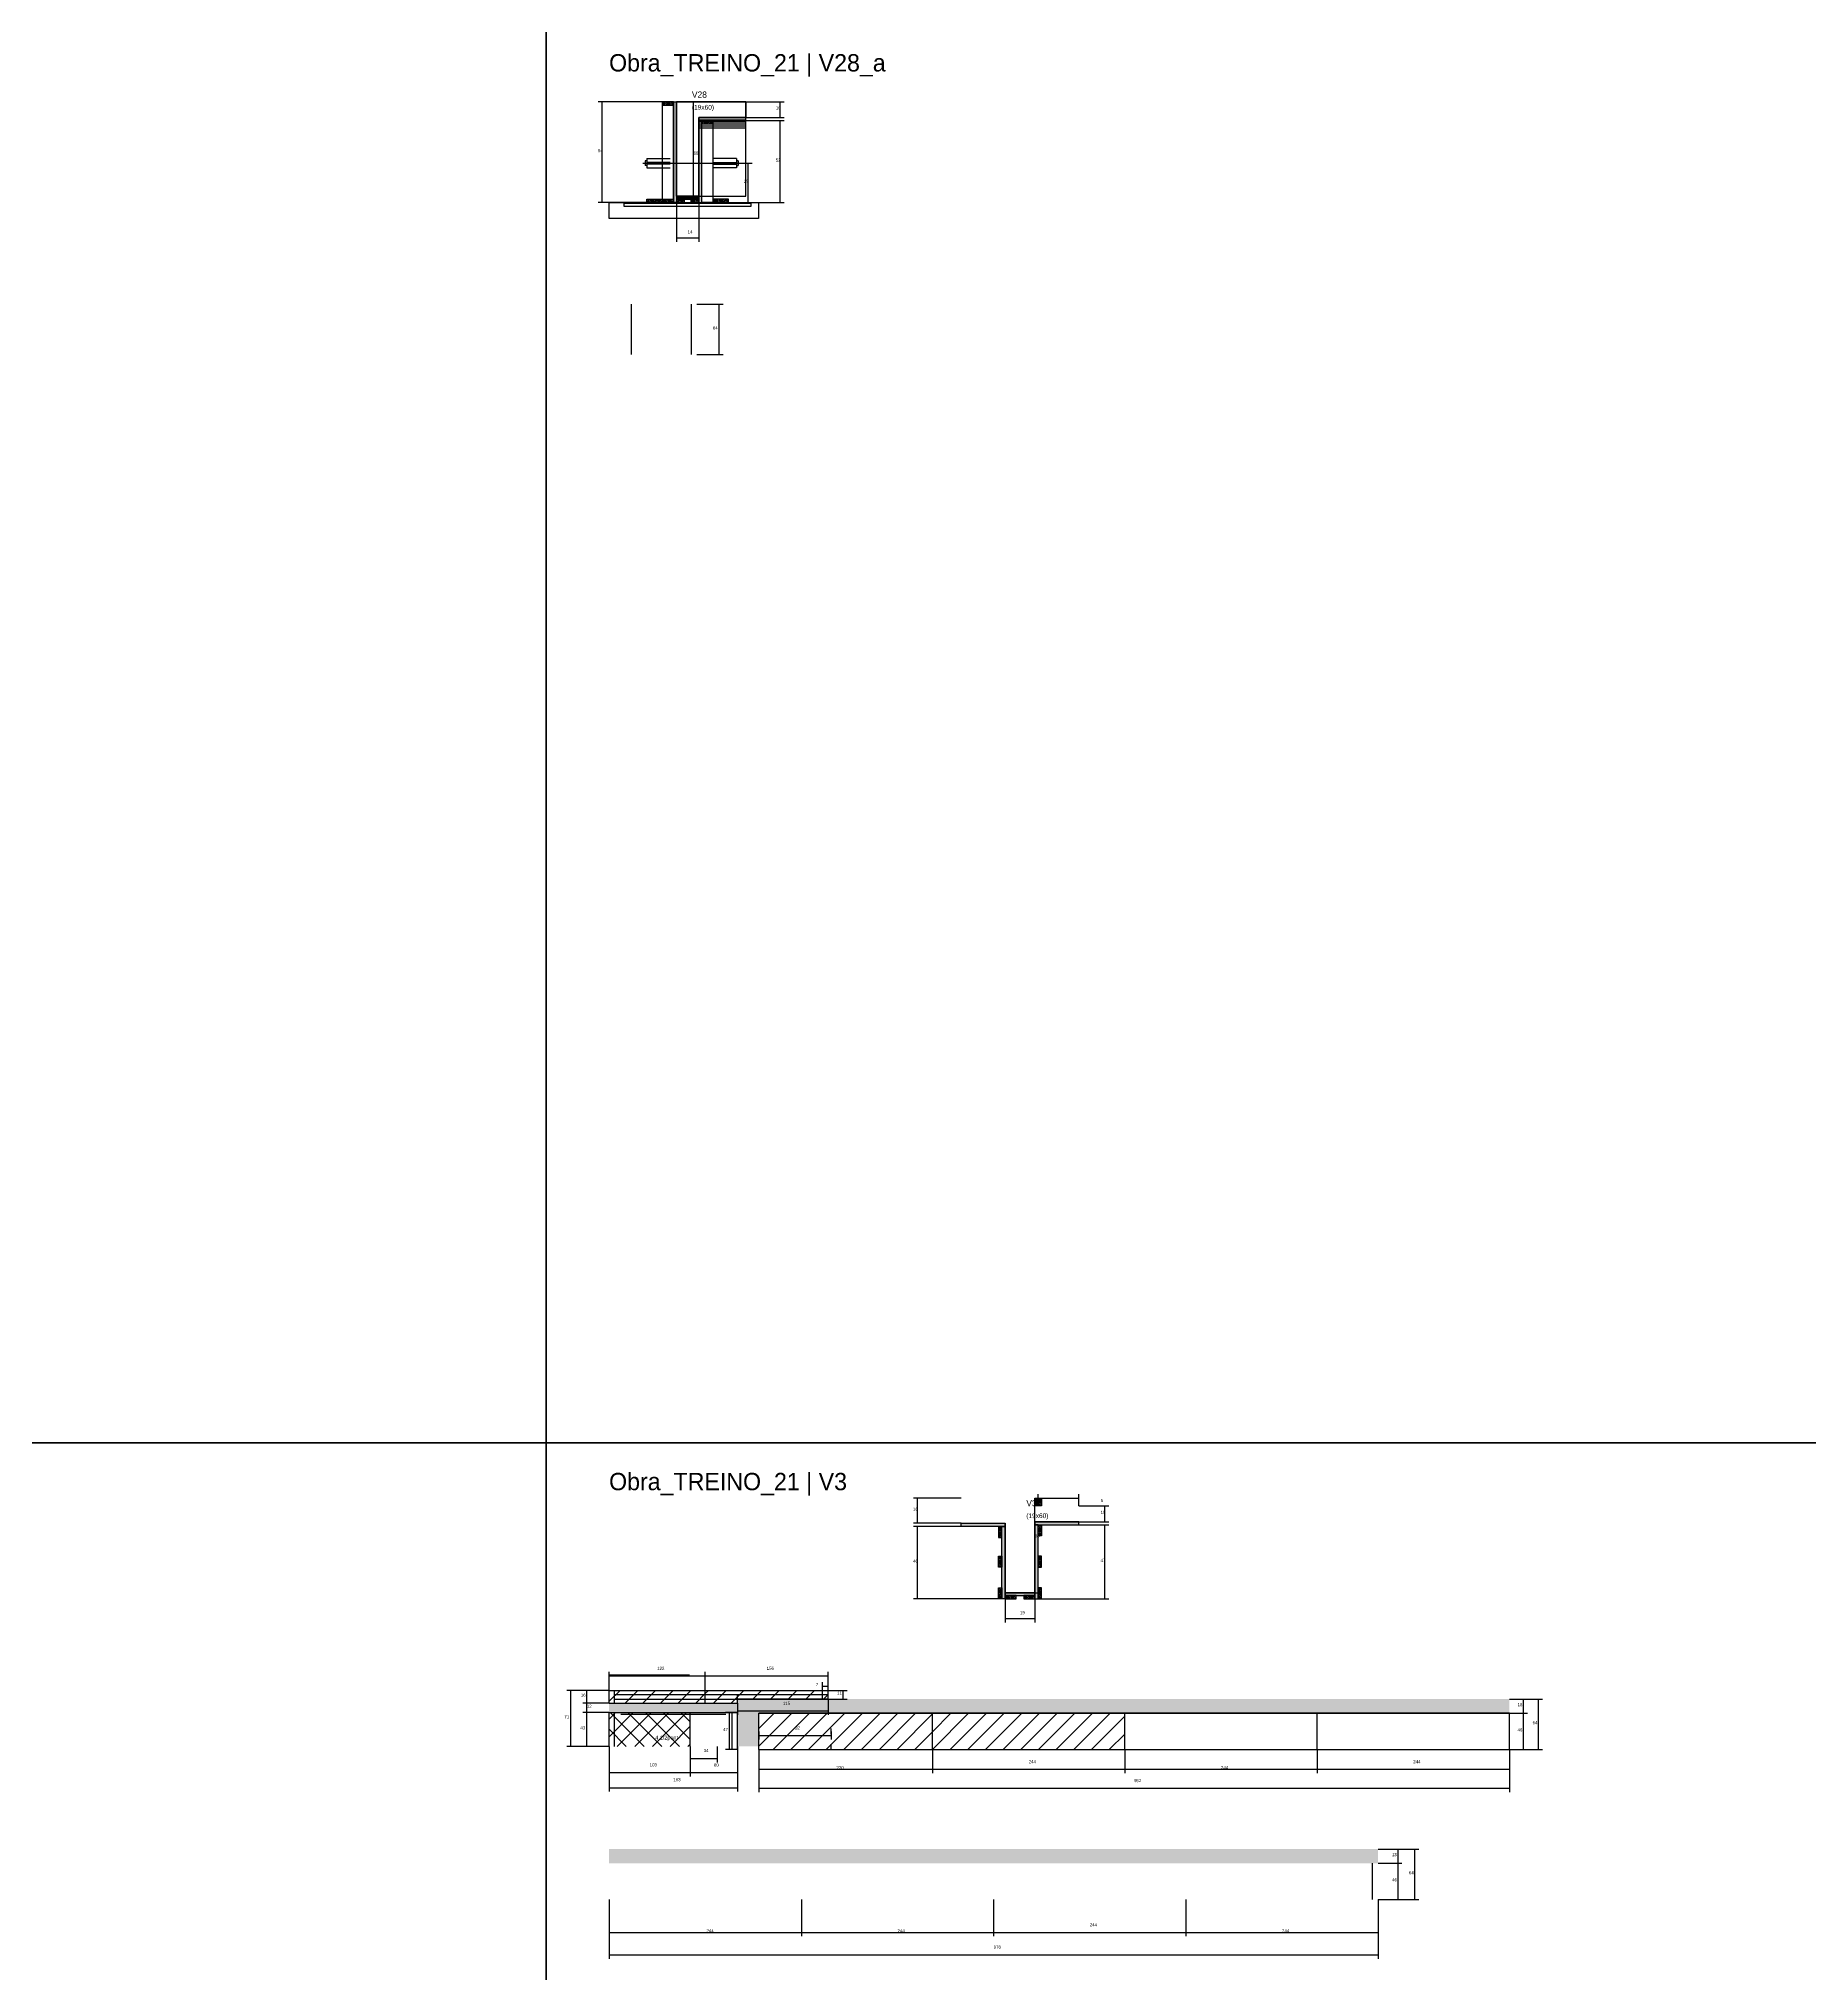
# Model space of a CAD drawing. Header units: metres. Extents: x -41 to 34840, y -36000 to 1848.
# Drawn here: x 28356 to 30603, y -22273 to -19818 of the extents above; entities that cross this region are included whole.
import ezdxf

# ---------------------------------------------------------------- set-up
doc = ezdxf.new("R2010")
doc.units = ezdxf.units.M
for name, color, linetype in [('barrote', 126, 'Continuous'), ('CELL_BORDER', 8, 'Continuous'), ('CONCRETO', 251, 'Continuous'), ('COTA', 4, 'Continuous'), ('Cota Seção (2x)', 4, 'Continuous'), ('Hachura', 253, 'Continuous'), ('LABEL_ID', 3, 'Continuous'), ('Madeira', 126, 'Continuous'), ('NOMENCLATURA', 7, 'Continuous'), ('Painéis', 200, 'Continuous'), ('SARR_2.2x7', 40, 'Continuous'), ('SARR_EDITAR', 141, 'Continuous'), ('SCO-___-LAJ', 4, 'Continuous'), ('TENSOR', 2, 'Continuous'), ('Texto Seção', 7, 'Continuous')]:
    doc.layers.add(name, color=color, linetype=linetype)

msp = doc.modelspace()

# ---------------------------------------------------------------- hatches: boundary and pattern name
at = {"layer": 'COTA'}
h = msp.add_hatch(dxfattribs=at)
h.set_pattern_fill('AR-CONC', scale=0.03)
h.paths.add_polyline_path([(29270, -21943), (29734.5, -21943), (30222.5, -21943), (30222.5, -21925), (29734.5, -21925), (29346.5, -21925), (29243, -21925), (29243, -21930), (29080, -21930), (29080, -21942), (29243, -21942), (29243, -21985), (29270, -21985)])
h = msp.add_hatch(dxfattribs=at)
h.set_pattern_fill('AR-CONC', scale=0.03)
h.paths.add_polyline_path([(30056, -22133.3), (30056, -22115.3), (29080, -22115.3), (29080, -22133.3)])
at = {"layer": 'Hachura'}
h = msp.add_hatch(dxfattribs=at)
h.set_pattern_fill('ANSI31', scale=0.5)
h.paths.add_polyline_path([(29147.7, -19898.4), (29147.7, -19902.8), (29147.7, -19902.8), (29161.7, -19902.8), (29161.7, -19902.8), (29161.7, -19898.4), (29161.7, -19898.4), (29147.7, -19898.4)])
h = msp.add_hatch(color=8, dxfattribs=at)
h.dxf.hatch_style = 1
h.paths.add_polyline_path([(29161.7, -19898.4), (29165.7, -19898.4), (29165.7, -19898.4), (29165.7, -20026.4), (29165.7, -20026.4), (29161.7, -20026.4), (29161.7, -20026.4), (29161.7, -19898.4)])
h = msp.add_hatch(color=8, dxfattribs=at)
h.dxf.hatch_style = 1
h.paths.add_polyline_path([(29253.7, -19922.4), (29253.7, -19918.4), (29253.7, -19918.4), (29193.7, -19918.4), (29193.7, -19918.4), (29193.7, -19922.4), (29193.7, -19922.4), (29253.7, -19922.4)])
h = msp.add_hatch(color=8, dxfattribs=at)
h.dxf.hatch_style = 1
h.paths.add_polyline_path([(29197.7, -19926.4), (29193.7, -19926.4), (29193.7, -19926.4), (29193.7, -20026.4), (29193.7, -20026.4), (29197.7, -20026.4), (29197.7, -20026.4), (29197.7, -19926.4)])
h = msp.add_hatch(dxfattribs=at)
h.set_pattern_fill('ANSI31', scale=0.5)
h.paths.add_polyline_path([(29211.7, -19922.4), (29211.7, -19926.8), (29211.7, -19926.8), (29197.7, -19926.8), (29197.7, -19926.8), (29197.7, -19922.4), (29197.7, -19922.4), (29211.7, -19922.4)])
h = msp.add_hatch(dxfattribs=at)
h.set_pattern_fill('ANSI31', scale=0.5)
h.paths.add_polyline_path([(29127.7, -20026.4), (29127.7, -20022), (29127.7, -20022), (29147.7, -20022), (29147.7, -20022), (29147.7, -20026.4), (29147.7, -20026.4), (29127.7, -20026.4)])
h = msp.add_hatch(dxfattribs=at)
h.set_pattern_fill('ANSI31', scale=0.5)
h.paths.add_polyline_path([(29147.7, -20026.4), (29147.7, -20022), (29147.7, -20022), (29161.7, -20022), (29161.7, -20022), (29161.7, -20026.4), (29161.7, -20026.4), (29147.7, -20026.4)])
h = msp.add_hatch(color=8, dxfattribs=at)
h.dxf.hatch_style = 1
h.paths.add_polyline_path([(29193.7, -20022), (29193.7, -20018.4), (29193.7, -20018.4), (29165.7, -20018.4), (29165.7, -20018.4), (29165.7, -20022), (29165.7, -20022), (29193.7, -20022)])
h = msp.add_hatch(dxfattribs=at)
h.set_pattern_fill('ANSI31', scale=0.5)
h.paths.add_polyline_path([(29175.7, -20026.4), (29175.7, -20022), (29175.7, -20022), (29165.7, -20022), (29165.7, -20022), (29165.7, -20026.4), (29165.7, -20026.4), (29175.7, -20026.4)])
h = msp.add_hatch(dxfattribs=at)
h.set_pattern_fill('ANSI31', scale=0.5)
h.paths.add_polyline_path([(29193.7, -20026.4), (29193.7, -20022), (29193.7, -20022), (29183.7, -20022), (29183.7, -20022), (29183.7, -20026.4), (29183.7, -20026.4), (29193.7, -20026.4)])
h = msp.add_hatch(dxfattribs=at)
h.set_pattern_fill('ANSI31', scale=0.5)
h.paths.add_polyline_path([(29231.7, -20026.4), (29231.7, -20022), (29231.7, -20022), (29211.7, -20022), (29211.7, -20022), (29211.7, -20026.4), (29211.7, -20026.4), (29231.7, -20026.4)])
h = msp.add_hatch(color=8, dxfattribs=at)
h.dxf.hatch_style = 1
h.paths.add_polyline_path([(29620.5, -21670), (29624.5, -21670), (29624.5, -21670), (29624.5, -21680), (29624.5, -21680), (29620.5, -21680), (29620.5, -21680), (29620.5, -21670)])
h = msp.add_hatch(dxfattribs=at)
h.set_pattern_fill('ANSI31', scale=0.5)
h.paths.add_polyline_path([(29624.5, -21670), (29628.9, -21670), (29628.9, -21670), (29628.9, -21680), (29628.9, -21680), (29624.5, -21680), (29624.5, -21680), (29624.5, -21670)])
h = msp.add_hatch(color=8, dxfattribs=at)
h.dxf.hatch_style = 1
h.paths.add_polyline_path([(29526.9, -21706), (29526.9, -21702), (29526.9, -21702), (29582.5, -21702), (29582.5, -21702), (29582.5, -21706), (29582.5, -21706), (29526.9, -21706)])
h = msp.add_hatch(dxfattribs=at)
h.set_pattern_fill('ANSI31', scale=0.5)
h.paths.add_polyline_path([(29578.5, -21706), (29574.1, -21706), (29574.1, -21706), (29574.1, -21720), (29574.1, -21720), (29578.5, -21720), (29578.5, -21720), (29578.5, -21706)])
h = msp.add_hatch(color=8, dxfattribs=at)
h.dxf.hatch_style = 1
h.paths.add_polyline_path([(29578.5, -21706), (29582.5, -21706), (29582.5, -21706), (29582.5, -21798), (29582.5, -21798), (29578.5, -21798), (29578.5, -21798), (29578.5, -21706)])
h = msp.add_hatch(color=8, dxfattribs=at)
h.dxf.hatch_style = 1
h.paths.add_polyline_path([(29676.1, -21704), (29676.1, -21700), (29676.1, -21700), (29620.5, -21700), (29620.5, -21700), (29620.5, -21704), (29620.5, -21704), (29676.1, -21704)])
h = msp.add_hatch(color=8, dxfattribs=at)
h.dxf.hatch_style = 1
h.paths.add_polyline_path([(29624.5, -21704), (29620.5, -21704), (29620.5, -21704), (29620.5, -21798), (29620.5, -21798), (29624.5, -21798), (29624.5, -21798), (29624.5, -21704)])
h = msp.add_hatch(dxfattribs=at)
h.set_pattern_fill('ANSI31', scale=0.5)
h.paths.add_polyline_path([(29624.5, -21704), (29628.9, -21704), (29628.9, -21704), (29628.9, -21718), (29628.9, -21718), (29624.5, -21718), (29624.5, -21718), (29624.5, -21704)])
h = msp.add_hatch(dxfattribs=at)
h.set_pattern_fill('ANSI31', scale=0.5)
h.paths.add_polyline_path([(29578.5, -21757.5), (29574.1, -21757.5), (29574.1, -21757.5), (29574.1, -21743.5), (29574.1, -21743.5), (29578.5, -21743.5), (29578.5, -21743.5), (29578.5, -21757.5)])
h = msp.add_hatch(dxfattribs=at)
h.set_pattern_fill('ANSI31', scale=0.5)
h.paths.add_polyline_path([(29624.5, -21757.5), (29628.9, -21757.5), (29628.9, -21757.5), (29628.9, -21743.5), (29628.9, -21743.5), (29624.5, -21743.5), (29624.5, -21743.5), (29624.5, -21757.5)])
h = msp.add_hatch(dxfattribs=at)
h.set_pattern_fill('ANSI31', scale=0.5)
h.paths.add_polyline_path([(29578.5, -21798), (29574.1, -21798), (29574.1, -21798), (29574.1, -21784), (29574.1, -21784), (29578.5, -21784), (29578.5, -21784), (29578.5, -21798)])
h = msp.add_hatch(color=8, dxfattribs=at)
h.dxf.hatch_style = 1
h.paths.add_polyline_path([(29620.5, -21793.6), (29620.5, -21790), (29620.5, -21790), (29582.5, -21790), (29582.5, -21790), (29582.5, -21793.6), (29582.5, -21793.6), (29620.5, -21793.6)])
h = msp.add_hatch(dxfattribs=at)
h.set_pattern_fill('ANSI31', scale=0.5)
h.paths.add_polyline_path([(29596.5, -21798), (29596.5, -21793.6), (29596.5, -21793.6), (29582.5, -21793.6), (29582.5, -21793.6), (29582.5, -21798), (29582.5, -21798), (29596.5, -21798)])
h = msp.add_hatch(dxfattribs=at)
h.set_pattern_fill('ANSI31', scale=0.5)
h.paths.add_polyline_path([(29620.5, -21798), (29620.5, -21793.6), (29620.5, -21793.6), (29606.5, -21793.6), (29606.5, -21793.6), (29606.5, -21798), (29606.5, -21798), (29620.5, -21798)])
h = msp.add_hatch(dxfattribs=at)
h.set_pattern_fill('ANSI31', scale=0.5)
h.paths.add_polyline_path([(29624.5, -21798), (29628.9, -21798), (29628.9, -21798), (29628.9, -21784), (29628.9, -21784), (29624.5, -21784), (29624.5, -21784), (29624.5, -21798)])
h = msp.add_hatch(dxfattribs=at)
h.set_pattern_fill('ANSI31', scale=5)
h.paths.add_polyline_path([(29080, -21914), (29080, -21930), (29202, -21930), (29202, -21914)])
h = msp.add_hatch(dxfattribs=at)
h.set_pattern_fill('ANSI31', scale=5)
h.paths.add_polyline_path([(29243, -21930), (29243, -21925), (29358, -21925), (29358, -21914), (29202, -21914), (29202, -21930)])
h = msp.add_hatch(dxfattribs=at)
h.set_pattern_fill('ANSI31', scale=5)
h.paths.add_polyline_path([(29080, -21942), (29080, -21985), (29183, -21985), (29183, -21942)])
h = msp.add_hatch(dxfattribs=at)
h.set_pattern_fill('ANSI37', scale=5)
h.paths.add_polyline_path([(29183, -21985), (29183, -21942), (29080, -21942), (29080, -21985)])
h = msp.add_hatch(dxfattribs=at)
h.set_pattern_fill('ANSI31', scale=5)
h.paths.add_polyline_path([(29270, -21943), (29270, -21989), (29490.5, -21989), (29490.5, -21943)])
h = msp.add_hatch(dxfattribs=at)
h.set_pattern_fill('ANSI31', scale=5)
h.paths.add_polyline_path([(29490.5, -21943), (29490.5, -21989), (29734.5, -21989), (29734.5, -21943)])

# ---------------------------------------------------------------- linework, layer by layer
for p, q in [((29125.7, -19973.4), (29125.7, -19979.4)), ((29127.7, -19973.4), (29125.7, -19973.4)), ((29127.7, -19979.4), (29125.7, -19979.4)), ((29127.7, -19970.4), (29127.7, -19982.4)), ((29127.7, -19970.4), (29157.7, -19970.4)), ((29157.7, -19975.4), (29127.7, -19975.4)), ((29157.7, -19977.4), (29127.7, -19977.4)), ((29241.7, -19970.4), (29211.7, -19970.4)), ((29211.7, -19975.4), (29241.7, -19975.4)), ((29211.7, -19977.4), (29241.7, -19977.4)), ((29241.7, -19970.4), (29241.7, -19982.4)), ((29243.7, -19973.4), (29241.7, -19973.4)), ((29241.7, -19979.4), (29243.7, -19979.4)), ((29243.7, -19973.4), (29243.7, -19979.4)), ((29127.7, -19982.4), (29157.7, -19982.4)), ((29241.7, -19982.4), (29211.7, -19982.4))]:
    msp.add_line(p, q)
at = {"layer": 'barrote'}
msp.add_lwpolyline([(29269.5, -20046.4), (29080, -20046.4), (29080, -20026.4), (29269.5, -20026.4)], close=True, dxfattribs=at)
at = {"layer": 'CELL_BORDER'}
for points in [[(26100, -21600), (29000, -21600), (29000, -19800), (26100, -19800)], [(29000, -21600), (31900, -21600), (31900, -19800), (29000, -19800)], [(26100, -23400), (29000, -23400), (29000, -21600), (26100, -21600)], [(29000, -23400), (31900, -23400), (31900, -21600), (29000, -21600)]]:
    msp.add_lwpolyline(points, close=True, dxfattribs=at)
at = {"layer": 'CONCRETO'}
for points in [[(29165.7, -19918.4), (29165.7, -19898.4), (29253.7, -19898.4), (29253.7, -19918.4), (29193.7, -19918.4), (29193.7, -20018.4), (29165.7, -20018.4), (29165.7, -19918.4)], [(29165.7, -20018.4), (29253.7, -20018.4), (29253.7, -19898.4), (29165.7, -19898.4)]]:
    msp.add_lwpolyline(points, close=True, dxfattribs=at)
at = {"layer": 'COTA'}
for p, q in [((29147.7, -19898.4), (29066.2, -19898.4)), ((29071.2, -20026.4), (29071.2, -19898.4)), ((29253.7, -19898.4), (29302.1, -19898.4)), ((29297.1, -19918.4), (29297.1, -19898.4)), ((29253.7, -19918.4), (29302.1, -19918.4)), ((29253.7, -19922.4), (29302.1, -19922.4)), ((29297.1, -20026.4), (29297.1, -19922.4)), ((29247, -19976.4), (29261.5, -19976.4)), ((29256.5, -20026.4), (29256.5, -19976.4)), ((29127.7, -20026.4), (29066.2, -20026.4)), ((29165.7, -20026.4), (29165.7, -20076.1)), ((29193.7, -20026.4), (29193.7, -20076.1)), ((29231.7, -20026.4), (29302.1, -20026.4)), ((29231.7, -20026.4), (29261.5, -20026.4)), ((29165.7, -20071.1), (29193.7, -20071.1)), ((29191.5, -20155.3), (29224.8, -20155.3)), ((29219.8, -20219.3), (29219.8, -20155.3)), ((29191.5, -20219.3), (29224.8, -20219.3)), ((29526.9, -21670), (29466.2, -21670)), ((29471.2, -21702), (29471.2, -21670)), ((29624.5, -21670), (29624.5, -21665)), ((29624.5, -21670), (29676.1, -21670)), ((29676.1, -21680), (29676.1, -21665)), ((29676.1, -21680), (29714.3, -21680)), ((29709.3, -21700), (29709.3, -21680)), ((29526.9, -21702), (29466.2, -21702)), ((29526.9, -21706), (29466.2, -21706)), ((29471.2, -21798), (29471.2, -21706)), ((29676.1, -21700), (29714.3, -21700)), ((29676.1, -21704), (29714.3, -21704)), ((29709.3, -21798), (29709.3, -21704)), ((29574.1, -21798), (29466.2, -21798)), ((29582.5, -21798), (29582.5, -21827.8)), ((29620.5, -21798), (29620.5, -21827.8)), ((29628.9, -21798), (29714.3, -21798)), ((29582.5, -21822.8), (29620.5, -21822.8)), ((29080, -21914), (29080, -21890.5)), ((29202, -21914), (29202, -21890.5)), ((29202, -21914), (29202, -21890.5)), ((29358, -21914), (29358, -21890.5)), ((29080, -21914), (29026.3, -21914)), ((29031.3, -21985), (29031.3, -21914)), ((29080, -21914), (29046.7, -21914)), ((29051.7, -21930), (29051.7, -21914)), ((29080, -21895.5), (29202, -21895.5)), ((29202, -21895.5), (29358, -21895.5)), ((29351, -21914), (29351, -21903.6)), ((29351, -21908.6), (29358, -21908.6)), ((29358, -21914), (29358, -21903.6)), ((29358, -21914), (29382, -21914)), ((29377, -21925), (29377, -21914)), ((29080, -21930), (29046.7, -21930)), ((29080, -21930), (29046.7, -21930)), ((29080, -21942), (29046.7, -21942)), ((29080, -21942), (29046.7, -21942)), ((29051.7, -21942), (29051.7, -21930)), ((29051.7, -21985), (29051.7, -21942)), ((29243, -21942), (29227.9, -21942)), ((29232.9, -21989), (29232.9, -21942)), ((29243, -21930), (29243, -21945)), ((29243, -21940), (29358, -21940)), ((29358, -21925), (29358, -21945)), ((29358, -21925), (29382, -21925)), ((30222.5, -21925), (30245.5, -21925)), ((30222.5, -21925), (30264.6, -21925)), ((30222.5, -21943), (30245.5, -21943)), ((30222.5, -21943), (30245.5, -21943)), ((30240.5, -21943), (30240.5, -21925)), ((30240.5, -21989), (30240.5, -21943)), ((30259.6, -21989), (30259.6, -21925)), ((29270, -21966), (29270, -21976.3)), ((29362, -21966), (29362, -21976.3)), ((29080, -21985), (29026.3, -21985)), ((29080, -21985), (29046.7, -21985)), ((29080, -21985), (29080, -22042.4)), ((29080, -21985), (29080, -22023.1)), ((29183, -21985), (29183, -22023.1)), ((29183, -21985), (29183, -22023.1)), ((29183, -21985.3), (29183, -22005.5)), ((29217, -21985.3), (29217, -22005.5)), ((29243, -21989), (29227.9, -21989)), ((29243, -21985), (29243, -22042.4)), ((29243, -21989), (29243, -22023.1)), ((29270, -21971.3), (29362, -21971.3)), ((29270, -21989), (29270, -22019.1)), ((29270, -21989), (29270, -22043)), ((29490.5, -21989), (29490.5, -22019.1)), ((29490.5, -21989), (29490.5, -22019.1)), ((29734.5, -21989), (29734.5, -22019.1)), ((29734.5, -21989), (29734.5, -22019.1)), ((29978.5, -21989), (29978.5, -22019.1)), ((29978.5, -21989), (29978.5, -22019.1)), ((30222.5, -21989), (30222.5, -22019.1)), ((30222.5, -21989), (30222.5, -22043)), ((30222.5, -21989), (30245.5, -21989)), ((30222.5, -21989), (30264.6, -21989)), ((29183, -22000.5), (29217, -22000.5)), ((29270, -22014.1), (29490.5, -22014.1)), ((29490.5, -22014.1), (29734.5, -22014.1)), ((29734.5, -22014.1), (29978.5, -22014.1)), ((29978.5, -22014.1), (30222.5, -22014.1)), ((29080, -22018.1), (29183, -22018.1)), ((29080, -22037.4), (29243, -22037.4)), ((29183, -22018.1), (29243, -22018.1)), ((29270, -22038), (30222.5, -22038)), ((30056, -22115.3), (30086.2, -22115.3)), ((30056, -22115.3), (30107.6, -22115.3)), ((30056, -22133.3), (30086.2, -22133.3)), ((30056, -22133.3), (30086.2, -22133.3)), ((30081.2, -22133.3), (30081.2, -22115.3)), ((30081.2, -22179.3), (30081.2, -22133.3)), ((30102.6, -22179.3), (30102.6, -22115.3)), ((29080, -22179.3), (29080, -22226)), ((29080, -22179.3), (29080, -22254.4)), ((29324, -22179.3), (29324, -22226)), ((29324, -22179.3), (29324, -22226)), ((29568, -22179.3), (29568, -22226)), ((29568, -22179.3), (29568, -22226)), ((29812, -22179.3), (29812, -22226)), ((29812, -22179.3), (29812, -22226)), ((30056, -22179.3), (30056, -22226)), ((30056, -22179.3), (30086.2, -22179.3)), ((30056, -22179.3), (30056, -22254.4)), ((30056, -22179.3), (30107.6, -22179.3)), ((29080, -22221), (29324, -22221)), ((29324, -22221), (29568, -22221)), ((29568, -22221), (29812, -22221)), ((29812, -22221), (30056, -22221)), ((29080, -22249.4), (30056, -22249.4))]:
    msp.add_line(p, q, dxfattribs=at)
at = {"layer": 'Cota Seção (2x)'}
for p, q in [((29165.4, -19898.4), (29192.2, -19898.4)), ((29187.2, -20018.4), (29187.2, -19898.4)), ((29165.4, -20018.4), (29192.2, -20018.4)), ((29620.5, -21790), (29620.5, -21670)), ((29620.5, -21670), (29625.5, -21670)), ((29620.5, -21790), (29625.5, -21790))]:
    msp.add_line(p, q, dxfattribs=at)
at = {"layer": 'Madeira'}
for points in [[(29147.7, -19898.4), (29147.7, -19902.8), (29161.7, -19902.8), (29161.7, -19898.4)], [(29147.7, -19898.4), (29161.7, -19898.4), (29161.7, -20026.4), (29147.7, -20026.4)], [(29211.7, -19922.4), (29211.7, -19926.8), (29197.7, -19926.8), (29197.7, -19922.4)], [(29211.7, -20026.4), (29197.7, -20026.4), (29197.7, -19922.4), (29211.7, -19922.4)], [(29269.5, -20046.4), (29080, -20046.4), (29080, -20026.4), (29269.5, -20026.4)], [(29127.7, -20026.4), (29127.7, -20022), (29147.7, -20022), (29147.7, -20026.4)], [(29147.7, -20026.4), (29147.7, -20022), (29161.7, -20022), (29161.7, -20026.4)], [(29175.7, -20026.4), (29175.7, -20022), (29165.7, -20022), (29165.7, -20026.4)], [(29193.7, -20026.4), (29193.7, -20022), (29183.7, -20022), (29183.7, -20026.4)], [(29231.7, -20026.4), (29231.7, -20022), (29211.7, -20022), (29211.7, -20026.4)], [(29624.5, -21670), (29628.9, -21670), (29628.9, -21680), (29624.5, -21680)], [(29578.5, -21706), (29574.1, -21706), (29574.1, -21720), (29578.5, -21720)], [(29624.5, -21704), (29628.9, -21704), (29628.9, -21718), (29624.5, -21718)], [(29578.5, -21757.5), (29574.1, -21757.5), (29574.1, -21743.5), (29578.5, -21743.5)], [(29624.5, -21757.5), (29628.9, -21757.5), (29628.9, -21743.5), (29624.5, -21743.5)], [(29578.5, -21798), (29574.1, -21798), (29574.1, -21784), (29578.5, -21784)], [(29596.5, -21798), (29596.5, -21793.6), (29582.5, -21793.6), (29582.5, -21798)], [(29620.5, -21798), (29620.5, -21793.6), (29606.5, -21793.6), (29606.5, -21798)], [(29624.5, -21798), (29628.9, -21798), (29628.9, -21784), (29624.5, -21784)]]:
    msp.add_lwpolyline(points, close=True, dxfattribs=at)
at = {"layer": 'Painéis'}
for p, q in [((29193.7, -19918.4), (29253.7, -19918.4)), ((29193.7, -19922.4), (29193.7, -19918.4)), ((29193.7, -20026.4), (29193.7, -19922.4)), ((29253.7, -19922.4), (29253.7, -19918.4)), ((29526.9, -21702), (29582.5, -21702)), ((29526.9, -21706), (29526.9, -21702)), ((29582.5, -21706), (29582.5, -21702)), ((29582.5, -21798), (29582.5, -21706)), ((29620.5, -21700), (29676.1, -21700)), ((29620.5, -21704), (29620.5, -21700)), ((29620.5, -21798), (29620.5, -21704)), ((29676.1, -21704), (29676.1, -21700)), ((29582.5, -21790), (29620.5, -21790)), ((29582.5, -21793.6), (29582.5, -21790)), ((29620.5, -21793.6), (29620.5, -21790)), ((29080, -21914), (29358, -21914)), ((29080, -21930), (29080, -21914)), ((29202, -21930), (29202, -21914)), ((29358, -21925), (29358, -21914)), ((29080, -21930), (29243, -21930)), ((29080, -21942), (29243, -21942)), ((29080, -21985), (29080, -21942)), ((29183, -21985), (29183, -21942)), ((29243, -21925), (29358, -21925)), ((29243, -21930), (29243, -21925)), ((29243, -21989), (29243, -21942)), ((29270, -21943), (29734.5, -21943)), ((29270, -21989), (29270, -21943)), ((29490.5, -21989), (29490.5, -21943)), ((29734.5, -21943), (30222.5, -21943)), ((29734.5, -21989), (29734.5, -21943)), ((29978.5, -21989), (29978.5, -21943)), ((30222.5, -21989), (30222.5, -21943))]:
    msp.add_line(p, q, dxfattribs=at)
for points in [[(29161.7, -19898.4), (29165.7, -19898.4), (29165.7, -20026.4), (29161.7, -20026.4)], [(29253.7, -19922.4), (29253.7, -19918.4), (29193.7, -19918.4), (29193.7, -19922.4)], [(29197.7, -19922.4), (29193.7, -19922.4), (29193.7, -20026.4), (29197.7, -20026.4)], [(29193.7, -20022), (29193.7, -20018.4), (29165.7, -20018.4), (29165.7, -20022)], [(29620.5, -21670), (29624.5, -21670), (29624.5, -21680), (29620.5, -21680)], [(29526.9, -21706), (29526.9, -21702), (29582.5, -21702), (29582.5, -21706)], [(29578.5, -21706), (29582.5, -21706), (29582.5, -21798), (29578.5, -21798)], [(29676.1, -21704), (29676.1, -21700), (29620.5, -21700), (29620.5, -21704)], [(29624.5, -21704), (29620.5, -21704), (29620.5, -21798), (29624.5, -21798)], [(29620.5, -21793.6), (29620.5, -21790), (29582.5, -21790), (29582.5, -21793.6)]]:
    msp.add_lwpolyline(points, close=True, dxfattribs=at)
for points in [[(29358, -21925), (29243, -21925)], [(30222.5, -21943), (29734.5, -21943), (29270, -21943)], [(29270, -21989), (29734.5, -21989), (30222.5, -21989)]]:
    msp.add_lwpolyline(points, dxfattribs=at)
at = {"layer": 'SARR_2.2x7'}
for p, q in [((29194.3, -19921.5), (29252.3, -19921.5)), ((29194.3, -19923.3), (29252.3, -19923.3)), ((29194.3, -19924), (29252.3, -19924)), ((29194.3, -19926.5), (29252.3, -19926.5)), ((29194.3, -19929), (29252.3, -19929)), ((29194.3, -19931.5), (29252.3, -19931.5)), ((29108.5, -20219.3), (29108.5, -20155.3)), ((29184.5, -20219.3), (29184.5, -20155.3)), ((29081, -21894.4), (29181.9, -21894.4)), ((29087, -21930), (29087, -21914)), ((29351, -21925), (29351, -21914)), ((29087, -21985), (29087, -21942)), ((29236, -21989), (29236, -21942)), ((29095, -21944.2), (29228, -21944.2)), ((29362, -21969.5), (29362, -21962.5)), ((29362, -21989), (29362, -21982)), ((30049, -22179.3), (30049, -22133.3))]:
    msp.add_line(p, q, dxfattribs=at)
at = {"layer": 'SARR_EDITAR'}
for p, q in [((29087, -21919), (29358, -21919)), ((29087, -21925), (29243, -21925)), ((29243, -21925), (29243, -21920))]:
    msp.add_line(p, q, dxfattribs=at)
at = {"layer": 'SCO-___-LAJ'}
msp.add_lwpolyline([(29260.5, -20027.7), (29098.8, -20027.7), (29098.8, -20030.9), (29260.5, -20030.9)], close=True, dxfattribs=at)
at = {"layer": 'TENSOR'}
msp.add_line((29122.7, -19976.4), (29247, -19976.4), dxfattribs=at)

# ---------------------------------------------------------------- texts
at = {"layer": 'COTA'}
for s, p in [('10', (29291.6, -19908.4)), ('64', (29065.7, -19962.4)), ('52', (29291.6, -19974.4)), ('25', (29251, -20001.4)), ('14', (29179.7, -20065.6)), ('64', (29211.7, -20187.3)), ('5', (29703.8, -21675)), ('16', (29465.7, -21686)), ('10', (29703.8, -21690)), ('46', (29465.7, -21752)), ('47', (29703.8, -21751)), ('19', (29601.5, -21817.3)), ('122', (29141, -21888)), ('156', (29280, -21887.9)), ('16', (29044.1, -21922)), ('7', (29342.4, -21908.6)), ('11', (29369.4, -21919.5)), ('12', (29051.7, -21936)), ('115', (29300.5, -21932.4)), ('18', (30232.9, -21934)), ('71', (29023.2, -21949.5)), ('43', (29043.5, -21963.5)), ('47', (29224.8, -21965.5)), ('92', (29316, -21963.7)), ('46', (30232.9, -21966)), ('64', (30252, -21957)), ('34', (29200, -21992.2)), ('103', (29131.5, -22010.4)), ('60', (29213, -22010.5)), ('220', (29368.5, -22014.1)), ('244', (29612.5, -22006.5)), ('244', (29856.5, -22014.1)), ('244', (30100.5, -22006.5)), ('163', (29161.5, -22029.2)), ('952', (29746.2, -22030.4)), ('18', (30073.7, -22124.3)), ('46', (30073.7, -22156.3)), ('64', (30095, -22147.3)), ('244', (29690, -22213.4)), ('244', (29203.5, -22221)), ('244', (29446, -22221)), ('976', (29568, -22241.8)), ('244', (29934, -22221))]:
    msp.add_text(s, height=4, dxfattribs=at).set_placement(p)
at = {"layer": 'Cota Seção (2x)'}
for p in [(29187.2, -19965.4), (29620.5, -21719.7)]:
    msp.add_text('60', height=4, dxfattribs=at).set_placement(p)
at = {"layer": 'LABEL_ID'}
for s, p in [('Obra_TREINO_21 | V28_a', (29080, -19860)), ('Obra_TREINO_21 | V3', (29080, -21660))]:
    msp.add_text(s, height=22, dxfattribs=at).set_placement(p)
at = {"layer": 'NOMENCLATURA'}
msp.add_text('4 1/2pont', height=5, dxfattribs=at).set_placement((29138.6, -21976.4))
at = {"layer": 'Texto Seção'}
for s, height, p in [('V28', 8, (29185.1, -19893.4)), ('(19x60)', 6, (29185.1, -19908.4)), ('V3', 8, (29609.5, -21680.4)), ('(19x60)', 6, (29609.5, -21695.4))]:
    msp.add_text(s, height=height, dxfattribs=at).set_placement(p)

doc.saveas('drawing.dxf')
